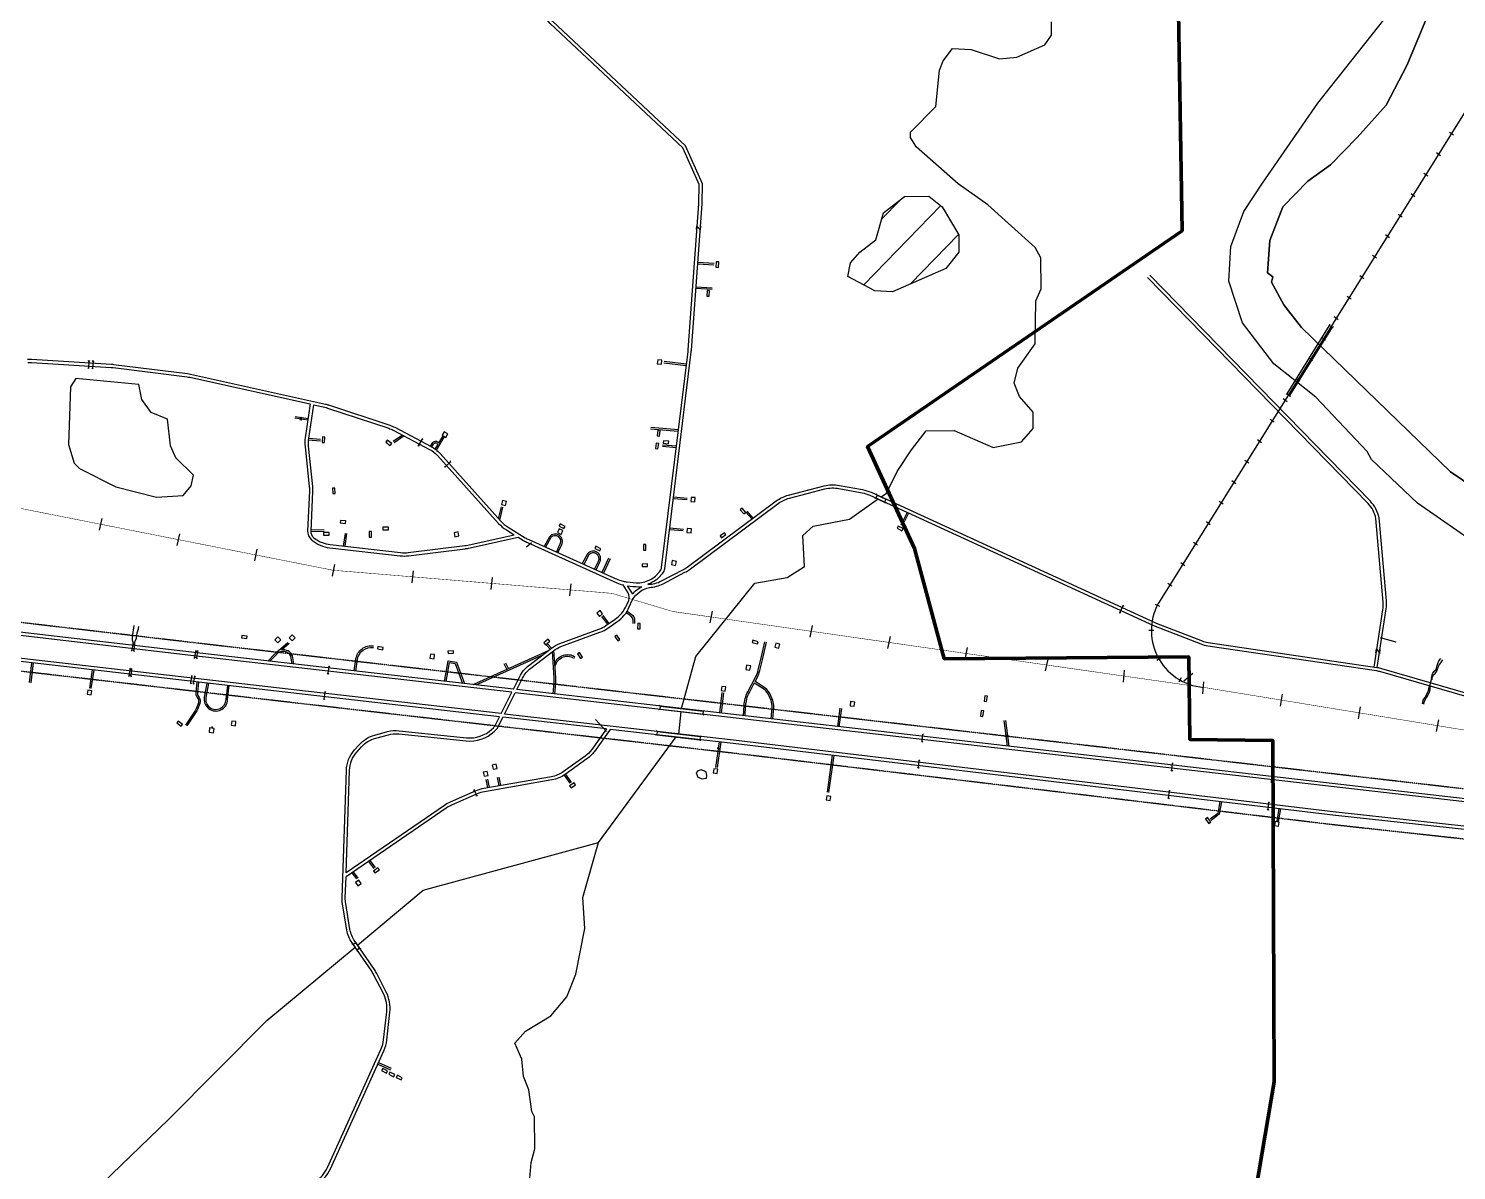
# Model space of a CAD drawing. Header units: inches. Extents: x 2666812 to 2767151, y 580083 to 705712.
# Drawn here: x 2684309 to 2693186, y 620232 to 627330 of the extents above; entities that cross this region are included whole.
import ezdxf

# ---------------------------------------------------------------- set-up
doc = ezdxf.new("R2010")
doc.units = ezdxf.units.IN
doc.header["$MEASUREMENT"] = 0
doc.linetypes.add('PHANTOM', pattern=[2.5, 1.25, -0.25, 0.25, -0.25, 0.25, -0.25])
for name, color, linetype in [('HY-SHORE', 5, 'Continuous'), ('PLD-LANDBASE', 252, 'Continuous'), ('PLD-PAR', 1, 'Continuous')]:
    doc.layers.add(name, color=color, linetype=linetype)
doc.layers.add('PLD-REMOTE-BOUNDARY', color=40, linetype='Continuous', lineweight=80)

# ---------------------------------------------------------------- blocks, each defined once
blk = doc.blocks.new('*X23')
at = {"color": 0}
for p, q in [((2689612.7, 626145.8), (2689727, 626263.3)), ((2689501.1, 625737.1), (2689979.9, 626229.1)), ((2689792.6, 625742.5), (2690090.9, 626049))]:
    blk.add_line(p, q, dxfattribs=at)
blk = doc.blocks.new('TIC')
blk.add_line((0, -0.5), (0, 0.5))
blk = doc.blocks.new('DWELLING2')
blk.add_lwpolyline([(28, -26), (28, 26), (-23, 26), (-23, -26)], close=True)
blk = doc.blocks.new('HOUSETRL')
blk.add_lwpolyline([(-34, -15), (34, -15), (34, 15), (-34, 15)], close=True)
blk = doc.blocks.new('CULVERT')
for p, q in [((-52, 7), (-41, 0)), ((-41, 0), (-52, -7)), ((-41, 0), (41, 0)), ((52, 7), (41, 0)), ((41, 0), (52, -7))]:
    blk.add_line(p, q)
blk = doc.blocks.new('BRIDGE-LONG-PT1')
for p, q in [((0, 0), (-7.4, 4)), ((0, -20), (-7.4, -24))]:
    blk.add_line(p, q)
blk.add_lwpolyline([(0, 0), (0, -20)])
blk = doc.blocks.new('BRIDGE-LONG-PT2')
for p, q in [((0, 0), (7.4, 4)), ((0, -20), (7.4, -24))]:
    blk.add_line(p, q)
blk.add_lwpolyline([(0, 0), (0, -20)])
blk = doc.blocks.new('CULVERT-LONG-PT1')
for p, q in [((-12, 7), (0, 0)), ((0, 0), (-12, -7))]:
    blk.add_line(p, q)
blk = doc.blocks.new('CULVERT-LONG-PT2')
for p, q in [((12, 7), (0, 0)), ((0, 0), (12, -7))]:
    blk.add_line(p, q)
blk = doc.blocks.new('CHURCH')
blk.add_lwpolyline([(-28, -26), (28, -26), (28, 26), (-28, 26)], close=True)
for points in [[(-8, 41), (8, 41)], [(0, 26), (0, 50)]]:
    blk.add_lwpolyline(points)

msp = doc.modelspace()

# ---------------------------------------------------------------- linework, layer by layer
at = {"layer": 'HY-SHORE'}
for p, q in [((2692879.4, 627105.1), (2693114.7, 627666.3)), ((2693114.7, 627666.3), (2692879.4, 627105.1)), ((2690669.2, 627287.9), (2690668.2, 627371.2)), ((2692324.3, 626865.1), (2692742.9, 627394.9)), ((2692324.3, 626865.1), (2692742.9, 627394.9)), ((2690454, 627151.9), (2690628.3, 627228.9)), ((2690628.3, 627228.9), (2690669.2, 627287.9)), ((2689995.9, 627130), (2690053.5, 627205.6)), ((2690053.5, 627205.6), (2690170.2, 627198.5)), ((2690170.2, 627198.5), (2690346, 627142.3)), ((2690346, 627142.3), (2690454, 627151.9)), ((2689949.1, 626846), (2689971.6, 627071.5)), ((2689971.6, 627071.5), (2689995.9, 627130)), ((2692749.1, 626853.3), (2692879.4, 627105.1)), ((2692879.4, 627105.1), (2692749.1, 626853.3)), ((2689792.7, 626686), (2689949.1, 626846)), ((2691979.8, 626369.3), (2692324.3, 626865.1)), ((2691979.8, 626369.3), (2692324.3, 626865.1)), ((2692568.2, 626651.5), (2692749.1, 626853.3)), ((2692749.1, 626853.3), (2692568.2, 626651.5)), ((2689793.1, 626652.5), (2689792.7, 626686)), ((2689827.2, 626594.7), (2689793.1, 626652.5)), ((2692403.4, 626482.6), (2692568.2, 626651.5)), ((2692568.2, 626651.5), (2692403.4, 626482.6)), ((2690088.1, 626364.4), (2689827.2, 626594.7)), ((2692263, 626380.9), (2692403.4, 626482.6)), ((2692403.4, 626482.6), (2692263, 626380.9)), ((2690272.8, 626233), (2690088.1, 626364.4)), ((2691865.2, 626193), (2691979.8, 626369.3)), ((2691865.2, 626193), (2691979.8, 626369.3)), ((2692106.6, 626220.9), (2692263, 626380.9)), ((2692263, 626380.9), (2692106.6, 626220.9)), ((2689623.6, 626183.8), (2689755.7, 626285.3)), ((2689623.6, 626183.8), (2689755.7, 626285.3)), ((2689755.7, 626285.3), (2689905.8, 626287.1)), ((2689755.7, 626285.3), (2689905.8, 626287.1)), ((2689905.8, 626287.1), (2689989.7, 626221.4)), ((2689905.8, 626287.1), (2689989.7, 626221.4)), ((2689575.5, 626016.6), (2689623.6, 626183.8)), ((2689575.5, 626016.6), (2689623.6, 626183.8)), ((2689989.7, 626221.4), (2690091.7, 626047.6)), ((2689989.7, 626221.4), (2690091.7, 626047.6)), ((2690567.6, 625969.7), (2690272.8, 626233)), ((2691784.5, 625975.6), (2691865.2, 626193)), ((2691784.5, 625975.6), (2691865.2, 626193)), ((2692025.8, 626011.5), (2692106.6, 626220.9)), ((2692106.6, 626220.9), (2692025.8, 626011.5)), ((2689476.3, 625940.5), (2689575.5, 626016.6)), ((2689476.3, 625940.5), (2689575.5, 626016.6)), ((2690091.7, 626047.6), (2690092.9, 625939.2)), ((2690091.7, 626047.6), (2690092.9, 625939.2)), ((2692011.2, 625811.5), (2692025.8, 626011.5)), ((2692025.8, 626011.5), (2692011.2, 625811.5)), ((2689418.6, 625873.3), (2689476.3, 625940.5)), ((2689418.6, 625873.3), (2689476.3, 625940.5)), ((2690092.9, 625939.2), (2690010.9, 625838.2)), ((2690092.9, 625939.2), (2690010.9, 625838.2)), ((2690601.8, 625903.5), (2690567.6, 625969.7)), ((2690604, 625711.8), (2690601.8, 625903.5)), ((2691770.4, 625758.6), (2691784.5, 625975.6)), ((2691770.4, 625758.6), (2691784.5, 625975.6)), ((2689403, 625789.4), (2689418.6, 625873.3)), ((2689403, 625789.4), (2689418.6, 625873.3)), ((2690010.9, 625838.2), (2689679.2, 625692.9)), ((2690010.9, 625838.2), (2689679.2, 625692.9)), ((2692044.9, 625786.8), (2692011.2, 625811.5)), ((2692011.2, 625811.5), (2692044.9, 625786.8)), ((2689570.7, 625700), (2689403, 625789.4)), ((2689570.7, 625700), (2689403, 625789.4)), ((2691856.5, 625501.3), (2691770.4, 625758.6)), ((2691856.5, 625501.3), (2691770.4, 625758.6)), ((2692036.6, 625753.3), (2692044.9, 625786.8)), ((2692044.9, 625786.8), (2692036.6, 625753.3)), ((2692113.2, 625612.6), (2692036.6, 625753.3)), ((2692036.6, 625753.3), (2692113.2, 625612.6)), ((2689679.2, 625692.9), (2689570.7, 625700)), ((2689679.2, 625692.9), (2689570.7, 625700)), ((2690566.3, 625369.7), (2690571.7, 625636.5)), ((2690571.7, 625636.5), (2690604, 625711.8)), ((2692223.3, 625472), (2692113.2, 625612.6)), ((2692113.2, 625612.6), (2692223.3, 625472)), ((2692050.8, 625244.8), (2691856.5, 625501.3)), ((2692050.8, 625244.8), (2691856.5, 625501.3)), ((2692627.1, 625080.8), (2692223.3, 625472)), ((2692223.3, 625472), (2692627.1, 625080.8)), ((2690459.8, 625218.3), (2690566.3, 625369.7)), ((2690435.8, 625126.3), (2690459.8, 625218.3)), ((2692311.8, 625039.3), (2692050.8, 625244.8)), ((2692311.8, 625039.3), (2692050.8, 625244.8)), ((2690469.9, 625043.4), (2690435.8, 625126.3)), ((2690554.6, 624944.3), (2690469.9, 625043.4)), ((2692632.1, 624701.3), (2692311.8, 625039.3)), ((2692632.1, 624701.3), (2692311.8, 625039.3)), ((2693150.5, 624574.1), (2692627.1, 625080.8)), ((2692627.1, 625080.8), (2693150.5, 624574.1)), ((2690555.7, 624844.6), (2690554.6, 624944.3)), ((2689798.9, 624710.8), (2689889.2, 624828.3)), ((2689889.2, 624828.3), (2690064.3, 624830.3)), ((2690064.3, 624830.3), (2690306.9, 624725)), ((2690481.6, 624760.1), (2690555.7, 624844.6)), ((2690306.9, 624725), (2690481.6, 624760.1)), ((2689708.8, 624576.3), (2689798.9, 624710.8)), ((2692657.7, 624651.8), (2692632.1, 624701.3)), ((2692657.7, 624651.8), (2692632.1, 624701.3)), ((2692944.4, 624380), (2692657.7, 624651.8)), ((2692944.4, 624380), (2692657.7, 624651.8)), ((2689643.4, 624442), (2689708.8, 624576.3)), ((2693309.9, 624467.5), (2693150.5, 624574.1)), ((2693150.5, 624574.1), (2693309.9, 624467.5)), ((2689412, 624281.1), (2689579.5, 624397.6)), ((2689579.5, 624397.6), (2689590.5, 624405.3)), ((2689609.6, 624418.5), (2689643.4, 624442)), ((2693330.9, 624109.4), (2692944.4, 624380)), ((2693330.9, 624109.4), (2692944.4, 624380)), ((2689121.7, 624177.8), (2689187.7, 624236.7)), ((2689187.7, 624236.7), (2689412, 624281.1)), ((2689132, 623986.2), (2689121.7, 624177.8)), ((2689024.6, 623918.4), (2689132, 623986.2)), ((2688456.9, 623427.6), (2688824.9, 623882.6)), ((2688824.9, 623882.6), (2689024.6, 623918.4)), ((2688368.9, 623102.8), (2688456.9, 623427.6)), ((2688350.8, 622944.7), (2688366.6, 623082.9)), ((2687852.5, 622271.5), (2688335.7, 622926.3)), ((2686762.9, 621975), (2687852.5, 622271.5)), ((2687755.7, 621928), (2687852.5, 622271.5)), ((2686353.9, 621632.4), (2686762.9, 621975)), ((2687766.3, 621736.4), (2687755.7, 621928)), ((2687711.3, 621452.4), (2687766.3, 621736.4)), ((2685789.1, 621163.6), (2686338.5, 621619.4)), ((2687654.4, 621310.2), (2687711.3, 621452.4)), ((2687556, 621192.3), (2687654.4, 621310.2)), ((2687398.5, 621098.8), (2687556, 621192.3)), ((2685179.6, 620548.1), (2685789.1, 621163.6)), ((2687332.8, 621023.2), (2687398.5, 621098.8)), ((2687375.8, 620923.6), (2687332.8, 621023.2)), ((2687385.1, 620815.3), (2687375.8, 620923.6)), ((2687419.5, 620732.3), (2687385.1, 620815.3)), ((2687437.6, 620599), (2687419.5, 620732.3)), ((2687454.9, 620566.1), (2687437.6, 620599)), ((2687457.1, 620366), (2687454.9, 620566.1)), ((2684767.2, 620151.6), (2685179.6, 620548.1)), ((2687433.1, 620282.4), (2687457.1, 620366)), ((2687418.5, 620107.3), (2687433.1, 620282.4))]:
    msp.add_line(p, q, dxfattribs=at)
for points in [[(2684602.1, 625154.8), (2684570, 625103), (2684557.5, 624744.5), (2684592.2, 624628.5), (2684625.8, 624595.4), (2684852.2, 624481.5), (2685103.1, 624417.4), (2685269.6, 624428), (2685319, 624486.7), (2685334.8, 624553.5), (2685225.1, 624660.7), (2685191.1, 624735.2), (2685172.4, 624901.7), (2685071.8, 624942.4), (2685012.7, 625025), (2684994.8, 625116.5), (2684602.1, 625154.8)], [(2688514.7, 622712.5), (2688493.5, 622721.7), (2688469.2, 622716.1), (2688460, 622703.3), (2688470.5, 622675.7), (2688497.1, 622666.3), (2688523.4, 622670.6), (2688525.6, 622687.5), (2688521.6, 622708.9), (2688512.8, 622713.3)]]:
    msp.add_lwpolyline(points, dxfattribs=at)
at = {"layer": 'PLD-LANDBASE'}
for p, q in [((2693142.6, 626686.2), (2693167.2, 626668.9)), ((2693063.1, 626558.7), (2693087.7, 626541.5)), ((2692983.6, 626431.3), (2693008.1, 626414)), ((2692904, 626303.8), (2692928.6, 626286.6)), ((2692824.5, 626176.4), (2692849.1, 626159.1)), ((2692745, 626049), (2692769.6, 626031.7)), ((2692665.4, 625921.5), (2692690, 625904.3)), ((2692585.9, 625794.1), (2692610.5, 625776.8)), ((2692506.4, 625666.6), (2692531, 625649.4)), ((2692426.9, 625539.2), (2692451.4, 625521.9)), ((2692133.5, 625059.7), (2692397.9, 625483.3)), ((2692150.5, 625049.1), (2692414.9, 625472.7)), ((2692347.3, 625411.8), (2692371.9, 625394.5)), ((2692267.8, 625284.3), (2692292.4, 625267.1)), ((2692188.3, 625156.9), (2692212.9, 625139.6)), ((2692108.7, 625029.4), (2692133.3, 625012.2)), ((2692029.2, 624902), (2692053.8, 624884.7)), ((2691949.7, 624774.5), (2691974.3, 624757.3)), ((2691870.2, 624647.1), (2691894.7, 624629.8)), ((2691790.6, 624519.7), (2691815.2, 624502.4)), ((2689576.4, 624411.7), (2689631.3, 624386.5)), ((2689584.8, 624429.9), (2689639.6, 624404.7)), ((2691711.1, 624392.2), (2691735.7, 624375)), ((2691631.6, 624264.8), (2691656.2, 624247.5)), ((2687405.4, 624108.5), (2687434.7, 624135.1)), ((2691552, 624137.3), (2691576.6, 624120.1)), ((2691472.5, 624009.9), (2691497.1, 623992.6)), ((2691393, 623882.5), (2691417.6, 623865.2)), ((2691313.6, 623752.3), (2691340.6, 623738.6)), ((2691304.9, 623588.3), (2691274.9, 623588.3)), ((2684955.4, 623512.3), (2684958, 623506)), ((2684967.9, 623504.7), (2684972, 623510.1)), ((2692811.7, 623516.6), (2692713.8, 623542.7)), ((2684948.4, 623460.5), (2684952.5, 623465.9)), ((2684962.4, 623464.5), (2684965, 623458.3)), ((2685339.2, 623414.9), (2685343.4, 623420.3)), ((2685346.2, 623466.7), (2685348.8, 623460.4)), ((2685353.3, 623418.9), (2685355.9, 623412.6)), ((2685358.7, 623459.1), (2685362.9, 623464.4)), ((2691350.5, 623417.4), (2691324.6, 623402.4)), ((2684937, 623353.4), (2684939.6, 623347.2)), ((2684949.5, 623345.8), (2684953.7, 623351.2)), ((2691547.9, 623321.7), (2691492.1, 623273.7)), ((2684930, 623301.6), (2684934.2, 623307)), ((2684944.1, 623305.7), (2684946.7, 623299.4)), ((2691475.2, 623293.1), (2691460.2, 623267.1)), ((2688233.3, 623098.2), (2688499.9, 623067.6)), ((2688235.6, 623118.1), (2688502.2, 623087.4)), ((2687834.4, 623035.7), (2687901.4, 622960.5)), ((2688215.2, 622940.2), (2688481.8, 622909.5)), ((2688217.5, 622960), (2688484, 622929.4)), ((2686326.9, 621636.2), (2686350.4, 621602.2)), ((2686343.3, 621647.6), (2686366.9, 621613.6))]:
    msp.add_line(p, q, dxfattribs=at)
for points in [[(2688476.3, 626240.4), (2688478.3, 626360.2), (2688377.2, 626588.6), (2687552.2, 627361.6), (2686621.4, 628477), (2686332, 628932.8), (2686169.1, 629274.9), (2686061.4, 630009.4)], [(2688496.3, 626239.7), (2688497.9, 626364.6), (2688393.6, 626600.2), (2687566.5, 627375.2), (2686637.3, 628488.6), (2686349.3, 628942.4), (2686188.1, 629280.7), (2686081.1, 630010.7)], [(2688461.7, 626081.7), (2688463, 626102.3), (2688486.6, 626076.9), (2688488.2, 626100.8)], [(2688468.9, 625866.7), (2688569.8, 625860.4)], [(2688469.7, 625876.7), (2688570.4, 625870.4)], [(2688457.8, 625715.3), (2688558.7, 625709)], [(2688458.6, 625725.3), (2688559.3, 625719)], [(2684684.2, 625260.8), (2684680.8, 625221.4)], [(2684710, 625259.2), (2684706.6, 625219.8)], [(2688397.9, 625233.8), (2688259, 625249.2)], [(2688399.2, 625243.7), (2688260.1, 625259.2)], [(2686046.4, 624904.8), (2685966.7, 624916.9)], [(2685999.1, 624913.7), (2686010.4, 624912.1), (2685995.7, 624900.4), (2686007.4, 624898.5)], [(2686044.9, 624894.9), (2685965.2, 624907)], [(2688176.2, 624841.4), (2688348.2, 624827.7)], [(2688177.5, 624851.3), (2688349.5, 624837.6)], [(2686047.3, 624773.1), (2686123.8, 624768.1)], [(2686048.5, 624783), (2686124.5, 624778.1)], [(2686633.4, 624802.9), (2686576.2, 624763.6)], [(2686643.4, 624797.7), (2686581.9, 624755.4)], [(2686837.4, 624715.4), (2686853.1, 624742.3)], [(2686845.3, 624709.2), (2686892.1, 624789.1)], [(2686859.1, 624752.5), (2686883.4, 624794.1)], [(2688251, 624743), (2688337, 624736.1)], [(2688249.8, 624733), (2688335.8, 624726.2)], [(2688317.1, 624408.5), (2688403.1, 624401.7)], [(2688318.3, 624418.4), (2688403.9, 624411.6)], [(2687231.3, 624282.9), (2687248.1, 624356.8)], [(2687239.5, 624273.8), (2687257.8, 624354.6)], [(2688806.6, 624281.2), (2688768.4, 624324.3)], [(2688814.7, 624287.2), (2688775.9, 624330.9)], [(2689770.5, 624322.6), (2689731.1, 624242.9)], [(2689779.6, 624318.4), (2689740.1, 624238.5)], [(2686063.3, 624206.4), (2686146, 624204.4)], [(2686063.8, 624216.4), (2686146.2, 624214.4)], [(2688293.5, 624215.7), (2688379.5, 624208.8)], [(2688294.7, 624225.6), (2688380.3, 624218.8)], [(2686267.1, 624112.7), (2686278.4, 624191.5)], [(2686277.1, 624111.6), (2686288.3, 624190.1)], [(2687914.8, 624037.2), (2687873.4, 623948.6)], [(2687923.9, 624033), (2687882.5, 623944.5)], [(2687910.3, 623626.7), (2687873.2, 623674.5)], [(2687918.6, 623632.3), (2687881.1, 623680.7)], [(2684960.9, 623510.2), (2684956.3, 623519), (2684955.7, 623530.2), (2684955.6, 623546.4), (2684958.7, 623575.8), (2684966.2, 623618.6)], [(2684968.1, 623511.8), (2684971.7, 623521), (2684980.2, 623540.5), (2684982.9, 623573), (2684992.4, 623598.7), (2684994, 623613.1)], [(2684962.4, 623464.5), (2684952.5, 623465.9), (2684958, 623506), (2684967.9, 623504.7), (2684962.4, 623464.5)], [(2685845, 623448.7), (2685920.8, 623514.3)], [(2685882.1, 623467.9), (2685929.1, 623508.6)], [(2687551.5, 623471.8), (2687529.6, 623496.5)], [(2687559.6, 623477.8), (2687537.1, 623503.2)], [(2685353.3, 623418.9), (2685343.4, 623420.3), (2685348.8, 623460.4), (2685358.7, 623459.1), (2685353.3, 623418.9)], [(2687073.2, 623251.8), (2687545, 623466.8)], [(2687092.4, 623249.5), (2687509.5, 623439.7)], [(2687580.4, 623385.6), (2687575.3, 623464.2)], [(2692685.5, 623450.2), (2692688.9, 623473.9), (2692709.7, 623446), (2692713.2, 623470.2)], [(2693031.6, 623291.1), (2693032.7, 623301.4), (2693035.6, 623313.8), (2693039.7, 623323.7), (2693048.9, 623334.4), (2693057.3, 623344.3), (2693063.5, 623353.1), (2693066.1, 623371), (2693070.1, 623383.5), (2693077.8, 623399.2), (2693090.3, 623414.3)], [(2693034.4, 623288.7), (2693042.6, 623310.9), (2693054, 623320.4), (2693064.2, 623335.5), (2693070.1, 623354.5), (2693077.4, 623371.4), (2693088.8, 623387.1), (2693102.7, 623405.8)], [(2684327.6, 623387.3), (2684312, 623264.4)], [(2684337.5, 623386.2), (2684321.9, 623263.1)], [(2684705, 623343.8), (2684686.6, 623228.9)], [(2684714.9, 623342.6), (2684696.5, 623227.3)], [(2684944.1, 623305.7), (2684934.2, 623307), (2684939.6, 623347.2), (2684949.5, 623345.8), (2684944.1, 623305.7)], [(2686895.3, 623272.2), (2686917.2, 623400), (2686969.1, 623392.1), (2687018.7, 623258)], [(2686905.2, 623271.1), (2686925.4, 623388.6), (2686961.8, 623383.1), (2687007.6, 623259.3)], [(2687283.3, 623347.8), (2687266.5, 623380.2)], [(2687292.6, 623351.7), (2687275.4, 623384.8)], [(2692975.8, 623132.6), (2692976.6, 623142.2), (2692980.6, 623154.3), (2692989.4, 623170), (2692997.8, 623184), (2693008.9, 623206.7), (2693012.9, 623215.8), (2693014.7, 623225.4), (2693014.7, 623233.8)], [(2693021, 623238.2), (2693021, 623229.8), (2693021, 623218.8), (2693016.6, 623204.9), (2693007.7, 623185.4), (2693000.8, 623173.3), (2692985.7, 623146.6), (2692981.7, 623133.4), (2692981.7, 623129.7)], [(2687246.5, 623071.4), (2687313.2, 623204)], [(2687267.7, 623069), (2687334.4, 623201.6)], [(2688607, 623075.4), (2688621.8, 623202.5)], [(2688616.9, 623074.2), (2688631.7, 623201.3)], [(2687901.8, 622976.1), (2687258.1, 623050)], [(2689339.6, 622991.1), (2689355.4, 623105.7)], [(2689349.5, 622989.9), (2689365.3, 623104.3)], [(2690395.2, 622869.6), (2690374.2, 623027.8)], [(2690405.5, 622868.4), (2690384.1, 623029.1)], [(2688603.2, 622895.7), (2688580.1, 622737.2)], [(2688613.2, 622894.5), (2688590, 622735.8)], [(2690383.9, 622937.4), (2690385.5, 622924.5), (2690397.8, 622939.1), (2690399.4, 622926.5)], [(2688593.6, 622852.1), (2688594.8, 622860), (2688607.7, 622847.3), (2688608.7, 622856.3)], [(2689275.2, 622583.3), (2689306.8, 622812.3)], [(2689285.1, 622582.2), (2689316.7, 622811)], [(2687646.7, 622695.2), (2687682.7, 622644.3)], [(2687164.3, 622610.3), (2687153.6, 622661.9)], [(2687174.2, 622612), (2687163.4, 622664)], [(2687235.5, 622622.7), (2687224.7, 622674.3)], [(2687245.3, 622624.4), (2687234.5, 622676.4)], [(2687638.5, 622689.5), (2687674.5, 622638.5)], [(2687094.3, 622566), (2687080.8, 622593.9)], [(2691715.2, 622524.9), (2691702.5, 622451.7), (2691655.6, 622415.5)], [(2691725.2, 622523.7), (2691711.7, 622446.2), (2691661.7, 622407.6)], [(2692081.6, 622481.2), (2692068.9, 622402.9)], [(2692091.6, 622480.1), (2692078.8, 622401.3)], [(2686318.6, 622082.6), (2686347.2, 622043.9)], [(2686326.9, 622088.3), (2686355.2, 622049.8)], [(2686422, 622153.3), (2686455.2, 622109.6)], [(2686430.2, 622159), (2686463.1, 622115.6)], [(2686480.3, 620893), (2686560, 620857.8)], [(2686484.4, 620902.1), (2686564, 620867)]]:
    msp.add_lwpolyline(points, dxfattribs=at)
for points in [[(2694984, 629608.7), (2691343.6, 623775, 0.559265), (2691612.8, 623234.4)], [(2684302.1, 625274.3, -0.031292), (2684327.1, 625274.3), (2684824.4, 625243.5, -0.015531), (2684836.8, 625242.3), (2685297.2, 625184.9, -0.023577), (2685315.8, 625181.7), (2686154.6, 624995.5, -0.02552), (2686174.3, 624990.1), (2686554.9, 624863.8, -0.041062), (2686585.1, 624851), (2686811.2, 624731.9, -0.088798), (2686866.8, 624688.6), (2687245.7, 624266.9, 0.072739), (2687290.2, 624229.9), (2687396.5, 624165, 0.031385), (2687418.7, 624153.3), (2687947.7, 623915.2, -0.005119), (2687982, 623901.9), (2688004.9, 623894.5, 0.007149), (2688030.9, 623890.7), (2688086.2, 623885.2, 0.076458), (2688130.2, 623888, 0.106828), (2688206.8, 623926.1), (2688231.3, 623952.1, 0.159717), (2688244.6, 623980.3), (2688408.8, 625322.5, 0.012161), (2688409.7, 625332.1), (2688476.3, 626240.4)], [(2688158.9, 623876, 0.084936), (2688223.8, 623914), (2688251.2, 623944.4, 0.154066), (2688263.7, 623971.8), (2688428.6, 625320, 0.012161), (2688429.7, 625330.7), (2688496.3, 626239.7)], [(2692673.9, 623361.2), (2692729.3, 623716.5, 0.060724), (2692731, 623764.8), (2692685.3, 624284.1, 0.148933), (2692637.1, 624377.2), (2691266.5, 625782.9)], [(2692693.6, 623358.3), (2692749.5, 623723.6, 0.060321), (2692751, 623771.7), (2692705, 624287.7, 0.148933), (2692651.4, 624391.2), (2691280.8, 625796.8)], [(2684303.3, 625254.3, -0.031292), (2684325.9, 625254.3), (2684823.2, 625223.5, -0.015531), (2684834.3, 625222.5), (2685294.8, 625165, -0.023577), (2685311.5, 625162.1), (2686059.9, 624996.1)], [(2686059.9, 624996.1), (2686028.8, 624786.3, 0.063146), (2686027.6, 624730.9), (2686053.9, 624480.7, -0.037832), (2686054.7, 624453.5), (2686043.4, 624208.4, 0.230137), (2686067.5, 624152.2), (2686069.4, 624150.6)], [(2686079.5, 624991.7), (2686048.6, 624783.3, 0.063146), (2686047.5, 624733), (2686073.8, 624482.8, -0.037832), (2686074.7, 624452.5), (2686063.3, 624206.4, 0.230137), (2686080.6, 624166.2), (2686089.7, 624158.3)], [(2686079.5, 624991.7), (2686150.3, 624976, -0.02552), (2686168, 624971.1), (2686548.6, 624844.8, -0.041062), (2686575.8, 624833.3), (2686801.9, 624714.2, -0.088798), (2686851.9, 624675.2), (2687230.8, 624253.6, 0.072739), (2687279.8, 624212.9), (2687328, 624183.4)], [(2686807.6, 624733.8), (2686818.1, 624751.1, -0.644913), (2686859.1, 624752.5)], [(2686816.4, 624729.1), (2686827.3, 624747.3, -0.792756), (2686853.1, 624742.3, -0.644913)], [(2687322.8, 623223.1), (2685391.6, 623445.1, -0.000433), (2685391.3, 623445.2), (2682403.3, 623794, 0.000204), (2682403.1, 623794), (2680533.3, 624010.8, -0.00036), (2680533, 624010.8), (2678812, 624212.8, 0.000764), (2678811.3, 624212.9), (2676459.8, 624481.7, 0.027332), (2676435.8, 624483.1), (2675316.7, 624488.1, 0.007058), (2675310.5, 624488.1), (2675173, 624484.8)], [(2688158.9, 623876, 0.124378), (2688244.6, 623896.6), (2688380.2, 623967.5, 0.039074), (2688404, 623982.4), (2688957.8, 624393.4, -0.096559), (2689033.8, 624429.7), (2689255.2, 624487, -0.109206), (2689350.1, 624490.4), (2689494.6, 624463.9, -0.062232), (2689546.6, 624447.4), (2691310.4, 623637.7, 0.015294), (2691320.5, 623633.4), (2691604.6, 623523.5, 0.05574), (2691643.3, 623513.3), (2692691.4, 623358.7, -0.03383), (2692720.5, 623352.3), (2694316.7, 622890.3, 0.076376)], [(2688168.7, 623856.2, 0.111817), (2688253.9, 623878.8), (2688389.4, 623949.8, 0.039074), (2688415.9, 623966.3), (2688969.7, 624377.3, -0.096559), (2689038.8, 624410.3), (2689260.2, 624467.7, -0.109206), (2689346.5, 624470.7), (2689491, 624444.2, -0.062232), (2689538.2, 624429.2), (2691302.1, 623619.5, 0.015294), (2691313.3, 623614.8), (2691597.4, 623504.8, 0.05574), (2691640.4, 623493.5), (2692688.5, 623338.9, -0.03383), (2692714.9, 623333.1), (2694311.1, 622871.1, 0.076376)], [(2687313.2, 623204), (2685389.3, 623425.3, -0.000433), (2685389, 623425.3), (2682400.9, 623774.1, 0.000204), (2682400.8, 623774.2), (2680531, 623990.9, -0.00036), (2680530.7, 623991), (2678809.7, 624193, 0.000764), (2678809.1, 624193), (2676457.5, 624461.8, 0.027332), (2676435.7, 624463.1), (2675316.6, 624468.1, 0.007058), (2675311, 624468.1), (2675172.8, 624464.8)], [(2687237, 623052.4), (2686028.6, 623191, -0.000171), (2686028.5, 623191), (2683577.8, 623473.9, -0.000642), (2683577.3, 623473.9), (2681054, 623771.7, 0.000562), (2681053.6, 623771.8), (2676697.2, 624275.9, 0.00616), (2676692.3, 624276.4), (2676436.1, 624306, 0.027465), (2676414.2, 624306.8), (2675153.9, 624287.1)], [(2687246.5, 623071.4), (2686030.9, 623210.9, -0.000171), (2686030.8, 623210.9), (2683580.1, 623493.7, -0.000642), (2683579.7, 623493.8), (2681056.4, 623791.6, 0.000562), (2681055.9, 623791.6), (2676699.5, 624295.8, 0.00616), (2676694.1, 624296.4), (2676438, 624325.9, 0.027465), (2676413.8, 624326.8), (2675156, 624307.1)], [(2686069.4, 624150.6, 0.154616), (2686181.3, 624102.4), (2686619.8, 624052.4, 0.05931), (2686671.9, 624052.7), (2687022.7, 624096.3, 0.023612), (2687043.1, 624099.8), (2687352.6, 624168.4)], [(2686089.7, 624158.3, 0.127652), (2686183.5, 624122.2), (2686622.1, 624072.3, 0.05931), (2686669.4, 624072.5), (2687020.2, 624116.1, 0.023612), (2687038.8, 624119.3), (2687328, 624183.4)], [(2687352.6, 624168.4), (2687386.1, 624147.9, 0.031385), (2687410.5, 624135), (2687967.2, 623884.5, 0.046422), (2688005.7, 623871.3)], [(2687600.2, 624071.6), (2687623.8, 624121.8, 0.894566), (2687547.4, 624171.1), (2687514.3, 624110.2)], [(2687591.1, 624075.9), (2687614.8, 624126.2, 0.88486), (2687555.7, 624165.4), (2687523.1, 624105.5)], [(2687837.2, 623964.9), (2687860.8, 624015.2, 0.894566), (2687784.4, 624064.4), (2687751.4, 624003.6)], [(2687828.1, 623969.2), (2687851.8, 624019.5, 0.88486), (2687792.7, 624058.7), (2687760.2, 623998.8)], [(2687322.8, 623223.1), (2687362.2, 623301.6, -0.113412), (2687419.4, 623370.6), (2687559.5, 623477.9, -0.075509), (2687612.1, 623506.8), (2687854.4, 623595.8, 0.062634), (2687898.7, 623618.7), (2687955.3, 623657.6, 0.14081), (2688025.5, 623742.9), (2688039.8, 623775.6, 0.245801), (2688036.4, 623821.8), (2688005.7, 623871.3)], [(2688032.2, 623866.5), (2688048.4, 623864.1, 0.020504), (2688121.1, 623860)], [(2688063.4, 623814.3, 0.051491), (2688058.9, 623823.5), (2688032.2, 623866.5)], [(2688063.4, 623814.3, -0.099849), (2688121.1, 623860)], [(2688063.8, 623781.4, -0.199562), (2688168.7, 623856.2, -0.208871)], [(2687343.9, 623220.6), (2687380.1, 623292.6, -0.113412), (2687431.5, 623354.7), (2687571.6, 623462, -0.075509), (2687619, 623488), (2687861.3, 623577, 0.062634), (2687910, 623602.2), (2687966.7, 623641.1, 0.14081), (2688043.9, 623734.9), (2688062.3, 623777.3, 0.022017), (2688063.8, 623781.4)], [(2688024.2, 623699.1), (2688043.5, 623686.7, -0.270224), (2688066.2, 623641.7), (2688065.6, 623632.1)], [(2688029.7, 623707.5), (2688053.8, 623691.9, -0.270224), (2688076.5, 623647), (2688075.6, 623631.5)], [(2686334, 623336.8), (2686344.4, 623410.9, -0.417821), (2686453.8, 623492.2, -0.417821)], [(2688754.6, 623058.4), (2688757.3, 623121.2, -0.111145), (2688780.3, 623206), (2688828.7, 623297.6, 0.06065), (2688845.9, 623342.8), (2688862.3, 623408.6), (2688886.3, 623517.3)], [(2688825.5, 623270.3), (2688838.1, 623294.1, 0.06065), (2688855.4, 623339.2), (2688872.1, 623406.4), (2688896, 623515.1)], [(2685845, 623448.7, 0.013722), (2685842.6, 623446.1), (2685797.2, 623398.5)], [(2685853.1, 623442.7, 0.020991), (2685850, 623439.4), (2685809.6, 623397.1)], [(2685947.5, 623381.2), (2685939.9, 623428.3, 0.513814), (2685853.1, 623442.7)], [(2685957.8, 623380), (2685949.5, 623431.3, 0.332075), (2685882.1, 623467.9, 0.332075)], [(2686343.9, 623335.6), (2686354.3, 623409.5, -0.417821), (2686452.3, 623482.3, -0.858517)], [(2687571.3, 623194.5), (2687576.3, 623264.1, 0.033924), (2687576.4, 623291.2), (2687565.8, 623457.5)], [(2687580.4, 623385.6, -0.458973), (2687705.3, 623425.3, -161.043599)], [(2687582.1, 623358.7, -0.548016), (2687700, 623416.8, -0.458973)], [(2687581.3, 623193.3), (2687586.4, 623264.1, 0.033924), (2687586.5, 623291.2), (2687580.4, 623385.6)], [(2685354.5, 623268.8), (2685348.3, 623205, 0.172966), (2685356.5, 623172.4), (2685361.2, 623165.4, -0.239767), (2685364.3, 623138.4), (2685350.3, 623100.3, -0.060751), (2685347, 623093.8), (2685283.6, 623000.3)], [(2685364.5, 623267.7), (2685358.3, 623204, 0.172966), (2685364.8, 623177.9), (2685369.5, 623171, -0.239767), (2685373.7, 623134.9), (2685359.7, 623096.8, -0.060751), (2685355.3, 623088.2), (2685291.8, 622994.7)], [(2685416.8, 623261.6), (2685400.9, 623173.9, 1.077222), (2685546.2, 623158.5), (2685556.6, 623245.5)], [(2685426.8, 623260.5), (2685410.8, 623172.1, 1.080854), (2685536.3, 623159.3), (2685546.7, 623246.6)], [(2688764.6, 623057.3), (2688767.2, 623118.6, -0.111145), (2688790.2, 623203.3), (2688820.9, 623261.4)], [(2688926.5, 623038.6), (2688931.3, 623110.5, 0.106296), (2688925.2, 623152.1), (2688916.4, 623175.9, 0.16062), (2688877.2, 623224.7), (2688820.9, 623261.4)], [(2688936.5, 623037.5), (2688941.5, 623112, 0.106296), (2688935.4, 623153.6), (2688924.6, 623182.4, 0.16062), (2688885.4, 623231.3), (2688825.5, 623270.3)], [(2698294.1, 621347.7), (2698184, 621383, -0.004712), (2698180.5, 621384.2), (2697298.3, 621683.6), (2696007.1, 622112.5, 0.018476), (2695992.9, 622116.6), (2695660.9, 622200.2, 0.022124), (2695643.5, 622203.8), (2694773.8, 622342.6, 0.010459), (2694765.5, 622343.8), (2693293.6, 622515.9, 0.000465), (2693293.2, 622516), (2688781.3, 623035.2, 0.000022), (2688781.3, 623035.2), (2687334.4, 623201.6)], [(2698301.8, 621366.3), (2698190.1, 621402.1, -0.004712), (2698186.9, 621403.2), (2697304.6, 621702.6), (2696013.4, 622131.4, 0.018476), (2695997.8, 622136), (2695665.7, 622219.6, 0.022124), (2695646.7, 622223.6), (2694777, 622362.4, 0.010459), (2694767.9, 622363.6), (2693295.9, 622535.8, 0.000465), (2693295.5, 622535.8), (2688783.6, 623055.1, 0.000022), (2688783.6, 623055.1), (2687343.9, 623220.6)], [(2686092.8, 620164.1, 0.144977), (2686167.1, 620250), (2686499.7, 620984.3, 0.079063), (2686516.3, 621044.9), (2686535.4, 621218.4, 0.146117), (2686514.9, 621331), (2686455.9, 621446.8, 0.033869), (2686442.1, 621470), (2686320.2, 621645.9, -0.110897), (2686287.3, 621727.1), (2686260.6, 621887.9, -0.049462), (2686258, 621927.3), (2686284.5, 622719.4, -0.175438), (2686335.1, 622845.8), (2686364.2, 622878.4, -0.146121), (2686461.6, 622938.5), (2686540.4, 622959.6, -0.09194), (2686613.1, 622965.4), (2687031.5, 622921.6, 0.21842), (2687189.5, 622974.9), (2687199.3, 622984.1, 0.087543), (2687209.7, 622998.1), (2687237, 623052.4)], [(2686283.2, 622082.6), (2686304.5, 622718.7, -0.175438), (2686350, 622832.5), (2686379.1, 622865.1, -0.146121), (2686466.8, 622919.1), (2686545.6, 622940.3, -0.09194), (2686611, 622945.5), (2687029.4, 622901.7, 0.21842), (2687203.2, 622960.4), (2687215.6, 622972, 0.087543), (2687226, 622985.9), (2687258.1, 623050)], [(2698245.7, 621218.3), (2696740.4, 621716.9, -0.000016), (2696740.4, 621716.9), (2695928.3, 621985.9, 0.022248), (2695909.4, 621991.2), (2695446.4, 622100, 0.017188), (2695431.6, 622103), (2694906.8, 622188.9, 0.013337), (2694895.2, 622190.4), (2692437.9, 622458.9, -0.002468), (2692436.1, 622459.1), (2688692, 622905.6, 0.001118), (2688691, 622905.7), (2687267.7, 623069)], [(2687924.6, 622973.5), (2687826.6, 622836.8, -0.082426), (2687780.3, 622790.6), (2687644.6, 622693.7, -0.11235), (2687562.7, 622659.4), (2687143.4, 622586.3, 0.060271), (2687097.4, 622572.5), (2686938.6, 622502.8, 0.046776), (2686905.9, 622484.7), (2686282.4, 622057.8)], [(2687901.8, 622976.1), (2687810.4, 622848.5, -0.082426), (2687768.7, 622806.9), (2687633, 622710, -0.11235), (2687559.3, 622679.1), (2687140, 622606, 0.060271), (2687089.4, 622590.8), (2686930.6, 622521.1, 0.046776), (2686894.6, 622501.2), (2686283.2, 622082.6)], [(2700448.6, 620798.5), (2700292.8, 620794.6, -0.020923), (2700276.1, 620794.9), (2699834.2, 620820.7, -0.020022), (2699818.3, 620822.3), (2699364.2, 620885.6, -0.020662), (2699348, 620888.6), (2698827.1, 621005.7, -0.024668), (2698808.1, 621011), (2696734.1, 621697.9, -0.000016), (2696734.1, 621697.9), (2695922, 621966.9, 0.022248), (2695904.8, 621971.7), (2695441.9, 622080.6, 0.017188), (2695428.4, 622083.3), (2694903.6, 622169.1, 0.013337), (2694893, 622170.6), (2692435.7, 622439, -0.002468), (2692433.8, 622439.2), (2688689.6, 622885.7, 0.001118), (2688688.7, 622885.8), (2687924.6, 622973.5)], [(2685726.7, 617172.2), (2685435, 617902, -0.06558), (2685423.4, 617947.6), (2685395, 618187, -0.022123), (2685393.8, 618202.9), (2685361.1, 619300.3, -0.114413), (2685377.1, 619380.1), (2685485.5, 619619.2, -0.079726), (2685517, 619666.7), (2685736.5, 619905.2, -0.064358), (2685771.9, 619934.8), (2686103.6, 620147.3, 0.144977), (2686185.4, 620241.8), (2686517.9, 620976, 0.079063), (2686536.2, 621042.7), (2686555.3, 621216.2, 0.146117), (2686532.7, 621340), (2686473.8, 621455.9, 0.033869), (2686458.5, 621481.4), (2686336.6, 621657.2, -0.110897), (2686307, 621730.3), (2686280.3, 621891.1, -0.049462), (2686278, 621926.6), (2686282.4, 622057.8)]]:
    msp.add_lwpolyline(points, format="xyb", dxfattribs=at)
at = {"layer": 'PLD-LANDBASE', "const_width": 3}
for points in [[(2680869.4, 624864), (2681830.4, 624718.2), (2684101.5, 624378.3), (2686206, 623961.9)], [(2686206.1, 623962.4), (2687935.3, 623819.1), (2688314.4, 623706.3), (2691638.9, 623230.7)], [(2691638.9, 623230.7), (2694184.8, 622814.2), (2695033.6, 622563.4)]]:
    msp.add_lwpolyline(points, dxfattribs=at)
at = {"layer": 'PLD-LANDBASE', "linetype": 'PHANTOM', "flags": 128}
for points in [[(2687350.8, 623280.2), (2685398.5, 623504.7, -0.000433), (2685398.3, 623504.8), (2682410.2, 623853.6, 0.000204), (2682410, 623853.6), (2680540.2, 624070.4, -0.00036), (2680540, 624070.4), (2678819, 624272.4, 0.000764), (2678818.1, 624272.5), (2676466.6, 624541.3, 0.027332), (2676436, 624543.1), (2675317, 624548.1, 0.007058), (2675309.1, 624548), (2670599.6, 624436.2, 0.001471), (2670597.9, 624436.2), (2667944.3, 624357.5)], [(2687230.1, 622992.8), (2686021.8, 623131.4, -0.000171), (2686021.6, 623131.4), (2683570.9, 623414.3, -0.000642), (2683570.3, 623414.3), (2681047, 623712.1, 0.000562), (2681046.7, 623712.1), (2676690.3, 624216.3, 0.007351), (2676686.2, 624216.7), (2676430.1, 624246.3, 0.026449), (2676415.3, 624246.8), (2672328.5, 624182.9, 0.000364), (2672328.3, 624182.9), (2667946.4, 624086.7)], [(2701618, 621020.7), (2700320.2, 620990.8, -0.029288), (2700306.2, 620991.3), (2699702.5, 621048.2, -0.028435), (2699689.1, 621050.3), (2699095.8, 621175.3, -0.025655), (2699083.9, 621178.5), (2698451.7, 621381.2), (2698372.9, 621475.4), (2698290.1, 621538.2), (2698208.5, 621459.2), (2697323.7, 621759.5), (2696032.3, 622188.4, 0.018476), (2696012.5, 622194.2), (2695680.4, 622277.8, 0.022124), (2695656.1, 622282.8), (2694786.4, 622421.6, 0.010459), (2694774.8, 622423.2), (2693302.9, 622595.4, 0.000465), (2693302.3, 622595.5), (2688790.4, 623114.7, 0.000022), (2688790.4, 623114.7), (2687350.8, 623280.2)], [(2700450.2, 620738.6), (2700294.3, 620734.6, -0.020923), (2700272.6, 620735), (2699830.7, 620760.8, -0.020022), (2699810, 620762.9), (2699356, 620826.2, -0.020662), (2699334.8, 620830), (2698813.9, 620947.2, -0.024668), (2698789.2, 620954), (2696715.2, 621640.9, -0.000016), (2696715.2, 621640.9), (2695903.1, 621909.9, 0.022248), (2695891.1, 621913.3), (2695428.1, 622022.2, 0.017188), (2695418.7, 622024.1), (2694893.9, 622109.9, 0.013337), (2694886.5, 622110.9), (2692429.2, 622379.4, -0.002468), (2692426.7, 622379.7), (2688682.5, 622826.2, 0.001118), (2688681.9, 622826.2), (2687895, 622916.5)]]:
    msp.add_lwpolyline(points, format="xyb", dxfattribs=at)
msp.add_lwpolyline([(2687895, 622916.5), (2687230.1, 622992.8)], dxfattribs=at)
at = {"layer": 'PLD-REMOTE-BOUNDARY'}
msp.add_lwpolyline([(2696594.8, 647462), (2696695.1, 642120.8), (2696717.6, 636848.2), (2696722.2, 631547.6), (2696732.2, 630642.6), (2697349.8, 630658.4), (2697351.8, 630078.9), (2697313.2, 630065.2), (2696758.5, 629766.6), (2696378.2, 629447.8), (2695623, 628815.3), (2694068.9, 628805.4), (2691435.3, 628792.9), (2691482.1, 626072.3), (2689525.6, 624732.2), (2689816.6, 624097.5), (2690002.1, 623411.3), (2691521.8, 623424.5), (2691529.5, 622910.9), (2692045.7, 622905.5), (2692053.8, 620782.9), (2691599.3, 618110.1)], dxfattribs=at)
msp.add_lwpolyline([(2691599.3, 618110.1), (2692053.8, 620782.9), (2692045.7, 622905.5), (2691529.5, 622910.9), (2691521.8, 623424.5), (2690002.1, 623411.3), (2689816.6, 624097.5), (2689525.6, 624732.2), (2691482.1, 626072.3), (2691435.3, 628792.9), (2688801.8, 628780.4), (2683539.4, 628722.2), (2678239.5, 628663.5), (2672893.6, 628629.3), (2670393.8, 628595.4), (2670432.3, 625864.4), (2667932.7, 625811.7), (2667975.6, 620420.2), (2668066.5, 615212.6), (2673065.9, 615292.7), (2678399.2, 615343.3), (2683708.2, 615326.9), (2688957.9, 615409.8), (2691637, 615443.5)], close=True, dxfattribs=at)

# ---------------------------------------------------------------- block references
at = {"layer": 'HY-SHORE'}
msp.add_blockref('*X23', (0, 0), dxfattribs=at)
at = {"layer": 'PLD-LANDBASE'}
for name, p, rotation in [('BRIDGE-LONG-PT2', (2692397.9, 625483.3), 58.03423423316728), ('BRIDGE-LONG-PT1', (2692133.5, 625059.7), 58.03423423316728), ('BRIDGE-LONG-PT1', (2689584.8, 624429.9), 335.3412237263178), ('BRIDGE-LONG-PT2', (2689639.6, 624404.7), 335.3412237263178), ('BRIDGE-LONG-PT1', (2688235.6, 623118.1), 353.4402880389229), ('BRIDGE-LONG-PT2', (2688502.2, 623087.4), 353.4402880389229), ('BRIDGE-LONG-PT1', (2688217.5, 622960), 353.4402880389229), ('BRIDGE-LONG-PT2', (2688484, 622929.4), 353.4402880389229), ('BRIDGE-LONG-PT1', (2686343.3, 621647.6), 304.7267506864947), ('BRIDGE-LONG-PT2', (2686366.9, 621613.6), 304.7267506864947)]:
    msp.add_blockref(name, p, dxfattribs=dict(at, rotation=rotation))
for name, p, xscale, yscale, zscale, rotation in [('CULVERT-LONG-PT2', (2684680.8, 625221.4), 0.5, 0.5, 0.5, 265.0181578523152), ('CULVERT-LONG-PT1', (2684684.2, 625260.8), 0.5, 0.5, 0.5, 265.0181578523152), ('CULVERT-LONG-PT2', (2684706.6, 625219.8), 0.5, 0.5, 0.5, 265.0181578523152), ('CULVERT-LONG-PT1', (2684710, 625259.2), 0.5, 0.5, 0.5, 265.0181578523152), ('CULVERT', (2686745, 624757.7), 0.5, 0.5, 0.5, 59.79836129015334), ('CULVERT', (2686914.6, 624621.1), 0.4999999999999999, 0.4999999999999999, 0.4999999999999999, 44.60715283953403), ('TIC', (2684757.6, 624248.3), 75.00000000010485, 75.00000000010485, 75.00000000010485, 348.0289942966123), ('TIC', (2685240.4, 624152.8), 74.99999999993209, 74.99999999993209, 74.99999999993209, 348.0289859498769), ('TIC', (2685723.1, 624057.2), 75.00000000011985, 75.00000000011985, 75.00000000011985, 348.0289776035634), ('TIC', (2686205.9, 623961.7), 75.00000000021265, 75.00000000021265, 75.00000000021265, 348.0289692575979), ('TIC', (2686697.6, 623921.7), 75.00000000011323, 75.00000000011323, 75.00000000011323, 353.5031008770066), ('TIC', (2687189.7, 623880.9), 75.00000000011323, 75.00000000011323, 75.00000000011323, 353.5031008770066), ('TIC', (2687678, 623840.4), 74.99999999990897, 74.99999999990897, 74.99999999990897, 352.5768382517278), ('TIC', (2688553.9, 623672.1), 74.9999999999747, 74.9999999999747, 74.9999999999747, 348.2386780267728), ('CULVERT', (2691104.3, 623721), 0.5, 0.5, 0.5, 65.4840718002264), ('TIC', (2689175.4, 623583.1), 74.9999999999747, 74.9999999999747, 74.9999999999747, 348.2386780267728), ('TIC', (2689659.5, 623513.9), 74.9999999999747, 74.9999999999747, 74.9999999999747, 348.2386780267728), ('TIC', (2690139.4, 623445.2), 74.9999999999747, 74.9999999999747, 74.9999999999747, 348.2386780267728), ('TIC', (2690639.7, 623373.6), 74.9999999999747, 74.9999999999747, 74.9999999999747, 348.2386780267728), ('CULVERT', (2686173.6, 623342.7), 0.5, 0.5, 0.5, 81.38692136161826), ('TIC', (2691119.3, 623305), 74.99999999976937, 74.99999999976937, 74.99999999976937, 356.380856341636), ('CULVERT', (2685320.6, 623282.9), 0.5, 0.5, 0.5, 79.89887693103589), ('CULVERT', (2685338.1, 623280.9), 0.5, 0.5, 0.5, 79.89887693103589), ('TIC', (2691612.6, 623231.7), 74.9999999999959, 74.9999999999959, 74.9999999999959, 356.3808533295118), ('CULVERT', (2693026.2, 623263.8), 0.5, 0.5, 0.5, 73.91015658914715), ('CULVERT', (2686149.8, 623184.7), 0.5, 0.5, 0.5, 81.38692136161826), ('TIC', (2692098.6, 623155.2), 75.0000000002083, 75.0000000002083, 75.0000000002083, 349.9309434638672), ('TIC', (2692584.3, 623075.8), 74.99999999997704, 74.99999999997704, 74.99999999997704, 349.9309363250576), ('TIC', (2693070, 622996.3), 75.00000000011381, 75.00000000011381, 75.00000000011381, 349.9309291867041), ('CULVERT', (2689866.6, 622920.7), 0.4999999999999999, 0.4999999999999999, 0.4999999999999999, 82.2567335202385), ('CULVERT', (2689843.8, 622758.4), 0.4999999999999999, 0.4999999999999999, 0.4999999999999999, 82.2567335202385), ('CULVERT', (2691419.5, 622740.1), 0.4999999999999999, 0.4999999999999999, 0.4999999999999999, 83.94899887962177), ('CULVERT', (2692038.3, 622668.9), 0.4999999999999999, 0.4999999999999999, 0.4999999999999999, 83.94899887962177), ('CULVERT-LONG-PT2', (2687080.8, 622593.9), 0.5, 0.5, 0.5, 115.914970175178), ('CULVERT-LONG-PT1', (2687094.3, 622566), 0.5, 0.5, 0.5, 115.914970175178), ('CULVERT', (2691399.3, 622568.6), 0.4999999999999999, 0.4999999999999999, 0.4999999999999999, 83.94899887962177), ('CULVERT', (2692018.1, 622497.4), 0.4999999999999999, 0.4999999999999999, 0.4999999999999999, 83.94899887962177)]:
    msp.add_blockref(name, p, dxfattribs=dict(at, xscale=xscale, yscale=yscale, zscale=zscale, rotation=rotation))
at = {"layer": 'PLD-PAR'}
for name, p, xscale, yscale, zscale, rotation in [('HOUSETRL', (2688591.1, 625862.6), 0.5, 0.5, 0.5, 86.41257437529758), ('HOUSETRL', (2688534.8, 625683.3), 0.5, 0.5, 0.5, 86.41257437529758), ('DWELLING2', (2688231.8, 625256), 0.5, 0.5, 0.5, 83.67591919219932), ('HOUSETRL', (2688226.4, 624814.5), 0.5, 0.5, 0.5, 82.20722579942671), ('HOUSETRL', (2686142.5, 624773.9), 0.5, 0.5, 0.5, 266.2700049565672), ('HOUSETRL', (2686548.4, 624754.6), 0.4999999999999999, 0.4999999999999999, 0.4999999999999999, 323.6630040407545), ('DWELLING2', (2686897, 624806.7), 0.4999999999999999, 0.4999999999999999, 0.4999999999999999, 329.6652809630365), ('HOUSETRL', (2688216.8, 624734.3), 0.5, 0.5, 0.5, 82.20722579942671), ('HOUSETRL', (2688271.8, 624758), 0.5, 0.5, 0.5, 355.4564316537291), ('HOUSETRL', (2686206.1, 624456.3), 0.4999999999999999, 0.4999999999999999, 0.4999999999999999, 273.5777268419669), ('DWELLING2', (2687264, 624380.4), 0.4999999999999999, 0.4999999999999999, 0.4999999999999999, 345.7794740452275), ('DWELLING2', (2688439.8, 624400.9), 0.5, 0.5, 0.5, 85.45643165180863), ('HOUSETRL', (2688750.8, 624330.1), 0.4999999999999999, 0.4999999999999999, 0.4999999999999999, 311.5551811952819), ('HOUSETRL', (2686263.9, 624263.5), 0.5, 0.5, 0.5, 353.4205383308827), ('DWELLING2', (2687613.1, 624203.6), 0.5, 0.5, 0.5, 334.1421960742257), ('HOUSETRL', (2687625.8, 624235.9), 0.5, 0.5, 0.5, 332.886901298433), ('DWELLING2', (2688416.2, 624208), 0.5, 0.5, 0.5, 85.45643165180863), ('HOUSETRL', (2689727, 624222.9), 0.5, 0.5, 0.5, 333.6728925619903), ('HOUSETRL', (2686433.8, 624185.7), 0.5, 0.5, 0.5, 90), ('DWELLING2', (2686969.3, 624187.1), 0.5, 0.5, 0.5, 280.1796139052446), ('HOUSETRL', (2688139.1, 624105.1), 0.5, 0.5, 0.5, 88.6902969877792), ('HOUSETRL', (2688626.7, 624180), 0.5, 0.5, 0.5, 36.57626766262997), ('HOUSETRL', (2687848.2, 624097.7), 0.5, 0.5, 0.5, 332.7537105075663), ('HOUSETRL', (2688140.1, 623994), 0.5, 0.5, 0.5, 0.5827688187973211), ('DWELLING2', (2688320.5, 624006.4), 0.5, 0.5, 0.5, 76.82240372949009), ('DWELLING2', (2687858.7, 623693.1), 0.5, 0.5, 0.5, 37.80913185851356), ('HOUSETRL', (2688104, 623615.7), 0.5, 0.5, 0.5, 87.27298592424734), ('HOUSETRL', (2685649.6, 623547.2), 0.5, 0.5, 0.5, 352.0958257057914), ('DWELLING2', (2685857.3, 623531), 0.4999999999999999, 0.4999999999999999, 0.4999999999999999, 313.7789740502263), ('DWELLING2', (2685946.4, 623543), 0.5, 0.5, 0.5, 314.1806617529867), ('HOUSETRL', (2687530.9, 623517), 0.5, 0.5, 0.5, 41.50043506484071), ('HOUSETRL', (2687969.5, 623541.7), 0.5, 0.5, 0.5, 303.4177887795566), ('HOUSETRL', (2688825.9, 623516.4), 0.5, 0.5, 0.5, 343.1974103299814), ('DWELLING2', (2688962.9, 623494.4), 0.5, 0.5, 0.5, 344.4331468494723), ('HOUSETRL', (2686495.8, 623479), 0.5, 0.5, 0.5, 349.6029451753053), ('DWELLING2', (2686817.4, 623427.6), 0.5, 0.5, 0.5, 353.3856219346473), ('HOUSETRL', (2686933.8, 623453.6), 0.4999999999999999, 0.4999999999999999, 0.4999999999999999, 4.862362902744334), ('HOUSETRL', (2687736.9, 623433.1), 0.5, 0.5, 0.5, 304.7051557209572), ('DWELLING2', (2688782.5, 623357.3), 0.4999999999999999, 0.4999999999999999, 0.4999999999999999, 350.4941287595256), ('DWELLING2', (2688628.2, 623226.2), 0.5, 0.5, 0.5, 353.3571039623041), ('DWELLING2', (2684686.2, 623203.5), 0.5, 0.5, 0.5, 350.9266721951662), ('DWELLING2', (2689429.7, 623132.3), 0.4999999999999999, 0.4999999999999999, 0.4999999999999999, 352.8776330306716), ('HOUSETRL', (2690260.2, 623164.2), 0.5, 0.5, 0.5, 82.72279550997423), ('HOUSETRL', (2690237.5, 623072.1), 0.5, 0.5, 0.5, 82.72279550997423), ('HOUSETRL', (2685248, 623008.9), 0.4999999999999999, 0.4999999999999999, 0.4999999999999999, 322.1343685319002), ('CHURCH', (2685446.7, 622967.4), 0.4999999999999999, 0.4999999999999999, 0.4999999999999999, 352.2023853335395), ('DWELLING2', (2685582.4, 623011), 0.5, 0.5, 0.5, 352.6504776683611), ('DWELLING2', (2687149.4, 622697.1), 0.5, 0.5, 0.5, 11.75940050576755), ('DWELLING2', (2687205.7, 622741), 0.5, 0.5, 0.5, 11.75940050576755), ('DWELLING2', (2688578.3, 622714.8), 0.5, 0.5, 0.5, 351.6873473071376), ('HOUSETRL', (2687691.1, 622625.9), 0.4999999999999999, 0.4999999999999999, 0.4999999999999999, 35.20415773640256), ('DWELLING2', (2689280.8, 622546.3), 0.5, 0.5, 0.5, 351.6873473071376), ('HOUSETRL', (2691643.1, 622407.1), 0.5, 0.5, 0.5, 307.6836429311076), ('DWELLING2', (2692068.5, 622386.8), 0.5, 0.5, 0.5, 350.7855885336791), ('HOUSETRL', (2686471.6, 622097.3), 0.5, 0.5, 0.5, 36.45881574401541), ('DWELLING2', (2686358.1, 622017.6), 0.5, 0.5, 0.5, 37.2242776824847), ('HOUSETRL', (2686522.3, 620851.5), 0.5, 0.5, 0.5, 332.958144107256), ('HOUSETRL', (2686566.5, 620829.3), 0.5, 0.5, 0.5, 332.958144107256), ('HOUSETRL', (2686613.3, 620809.5), 0.5, 0.5, 0.5, 332.958144107256)]:
    msp.add_blockref(name, p, dxfattribs=dict(at, xscale=xscale, yscale=yscale, zscale=zscale, rotation=rotation))
at = {"layer": 'PLD-PAR', "xscale": 0.5, "yscale": 0.5, "zscale": 0.5}
for p in [(2686528.7, 624222.1), (2686160.1, 624188.9)]:
    msp.add_blockref('HOUSETRL', p, dxfattribs=at)

doc.saveas('drawing.dxf')
